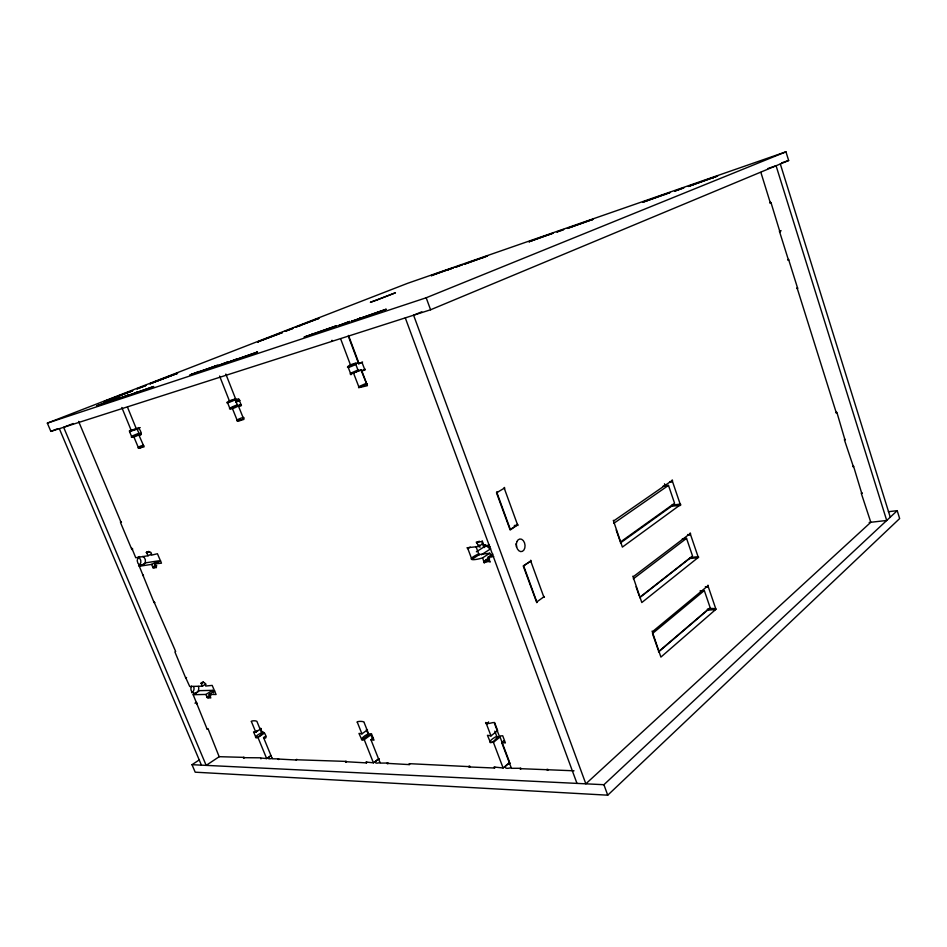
<?xml version="1.0" encoding="UTF-8"?>
<svg xmlns="http://www.w3.org/2000/svg" width="947" height="947" viewBox="0 0 947 947"><rect width="100%" height="100%" fill="white"/><g stroke="black" fill="none" stroke-linecap="round" stroke-linejoin="round"><path stroke-width="1.42" d="M139.671 434.2C133.409 438.674 124.874 438.165 139.031 433.288L136.759 428.506M548.218 769.485C547.141 771.474 546.123 767.899 547.934 769.757L574.024 770.799M238.099 405.837L239.922 404.807C233.459 410.027 221.409 410.738 237.401 404.831L234.749 399.243M672.441 506.16L671.814 505.26L680.384 504.053L680.798 504.656L680.514 505.414L671.672 506.16L620.451 542.927M489.457 559.57L483.834 562.506L483.787 561.429L488.557 558.328M484.686 562.672L484.734 562.033L489.126 561.524L490.179 562.045L488.096 557.203L492.878 554.102M244.113 758.038C243.817 756.108 242.527 758.725 244.148 757.683L260.543 757.813L260.97 758.867M207.085 728.87L207.89 729.297L207.133 729.154L193.164 694.696L199.77 690.659L212.554 690.363L213.631 692.944M186.571 677.472L185.754 678.123L174.899 651.903M153.805 601.357L175.669 651.5M237.401 404.831L237.342 405.73M154.906 602.552L154.089 602.6L139.327 566.259L146.3 562.731L158.646 560.813L151.638 564.376L139.327 566.259M332.421 340.482L331.675 340.423M355.338 363.246L358.416 371.165M705.349 586.619C709.41 589.365 708.285 582.973 707.598 586.051L652.814 631.4L652.104 631.164L660.899 657.088L715.601 609.584C718.891 608.649 708.332 607.702 707.302 609.252M687.605 534.51C691.653 537.138 690.541 530.758 689.83 533.812L633.59 576.486L632.868 576.226L641.806 602.541L697.963 557.688C701.976 555.901 689.215 557.31 689.558 558.552L639.651 597.735M669.588 481.585C673.4 484.095 672.69 477.762 671.79 480.756L614.047 520.672L613.313 520.377L622.38 547.094L680.041 505M531.113 561.76L530.722 560.257L530.379 561.358L523.229 565.963L536.771 602.647L537.387 601.57M199.426 759.814L192.016 764.691L195.2 772.184L607.737 795.184L899.65 518.554L897.211 510.67L888.393 511.711M192.016 764.691L603.914 784.708L897.211 510.67M504.621 488.924L504.514 487.456L503.863 488.474M658.437 651.761L707.172 610.152L715.601 609.584M658.816 651.714L710.226 607.867L704.319 590.549L700.07 590.892M494.642 768.266L494.038 767.011L503.117 767.981L509.675 762.477M652.459 633.555L704.319 590.549M520.945 768.289L511.427 768.301L501.697 742.519L503.911 740.72M494.796 731.179L496.737 736.293C484.911 742.353 490.593 746.638 497.483 736.932L500.052 736.979L509.166 761.139M490.854 742.294L493.423 742.353L500.052 736.979M490.096 741.643L487.433 735.298L490.984 735.914L497.637 730.575L494.559 722.443M501.697 742.519L505.402 742.922L502.715 735.772L499.258 736.044L494.594 723.709C495.245 720.442 488.119 725.201 486.521 722.833C483.964 721.081 487.125 726.823 488.569 721.886M639.758 597.297L692.529 555.948L686.539 538.358L682.302 538.855M278.643 759.553C279.034 757.73 276.761 759.683 278.785 759.056L296.281 760.015M633.306 578.866L686.539 538.358M366.548 763.116L365.909 762.027L373.426 762.82L378.918 758.701M388.033 763.045L380.209 763.093L370.975 739.808L373.201 738.187M366.323 729.592L368.146 734.209C364.11 735.109 357.895 741.667 364.24 739.666L370.893 734.836L372.502 738.897M362.145 739.631L368.797 734.801L370.893 734.836M361.494 739.039L358.96 733.404L361.932 733.854L367.483 729.853M346.105 762.288C346.531 759.908 344.246 762.702 346.377 761.743L365.98 762.868L366.868 762.217M613.845 523.3L668.487 485.397L674.572 503.248L620.403 542.027L616.189 529.989M261.36 758.062L266.675 758.583L271.008 755.588M278.335 758.878L272.298 758.796L263.562 737.583L265.752 736.103M256.223 737.429L257.963 737.464L264.533 733.073L262.793 733.037C255.785 740.921 251.038 737.666 262.224 732.505L260.496 728.29M261.265 728.515L255.785 732.173C251.346 730.457 254.222 734.801 257.205 730.48M219.432 756.546L206.174 765.377L63.65 427.298L73.25 423.51M483.586 561.973L489.552 558.103M483.834 562.506L489.504 558.931M484.296 562.79L489.066 559.689M483.609 561.642L488.688 558.292M475.962 546.514L478.685 553.853C464.006 560.884 474.116 560.624 482.615 557.854L489.777 553.226L491.079 556.741M472.304 559.085L479.478 554.48L489.777 553.226M481.336 554.812L490.688 548.798M484.935 544.904L484.095 545.448L485.515 544.833M517.405 524.07L517.938 525.526L517.192 525.1L510.161 530.024L496.524 492.866L496.737 491.836L497.506 492.274M476.377 551.793L484.58 546.573L488.143 546.111A3.386 0.758 -20.2 0 0 490.025 546.703M470.245 547.094L467.842 548.609L467.001 547.792L478.413 546.514L483.219 543.471M484.473 547.532L482.201 540.82L481.763 541.601L476.234 542.134L476.637 542.809L479.04 541.293M476.637 542.809L479.502 541.447M209.216 695.678C204.055 697.679 209.121 699.431 210.861 695.5M207.547 697.56L210.814 697.951L209.157 694.388L214.697 690.967M193.164 694.696L205.925 694.447L212.554 690.363M185.742 677.756L189.72 686.48L202.457 686.137L205.783 684.101M386.104 309.29L384.884 309.716L386.139 309.267M209.157 694.388L216.094 694.518L212.187 685.403L205.688 686.042C206.825 681.899 200.918 681.58 201.072 683.391L203.297 682.041M201.072 683.391L203.593 682.183M376.657 313.031L378.137 312.486M139.031 433.288L139.114 434.235M143.21 445.256C134.048 447.718 139.15 450.417 143.766 445.729M243.486 417.378C231.908 420.515 237.981 423.842 244.125 417.899M712.227 178.166L713.292 177.776M358.297 369.851L350.366 373.355L350.354 374.325L351.017 374.716L351.23 373.864L361.399 369.756L367.412 385.678L358.641 387.725L358.653 386.755L366.548 383.18M156.8 565.773C153.722 569.751 149.508 567.49 156.267 565.288M698.093 556.789L690.399 534.179M153.307 567.561L156.421 567.655L154.775 563.903L160.611 560.92M693.76 184.31L688.256 186.476L689.274 186.109M131.645 548.715L131.811 548.135L135.752 557.747L148.04 555.747L151.556 553.983M154.775 563.903L161.475 563.169L157.427 553.723L151.165 555.25C153.189 548.443 141.032 554.409 148.975 551.758M146.631 552.93L149.259 551.876M146.383 552.563L148.726 551.391M781.05 230.606C778.884 234.418 779.594 229.34 779.677 232.039L788.235 259.348C788.472 262.236 789.242 257.868 787.916 260.046M648.091 200.172L647.286 200.468M543.649 596.196L544.418 597.178L543.436 597.237M190.927 374.645L189.933 375L198.953 371.473M276.903 334.445L277.589 334.196M263.302 339.961L262.532 340.233M587.72 221.361L588.537 221.065M359.529 387.276L367.306 383.748M146.016 389.537L145.14 389.844M680.171 504.1L672.37 481.147M136.013 392.449L136.841 392.153M128.307 395.455L129.419 395.029M547.804 235.223L548.514 234.951M149.969 383.76L172.863 374.882M359.552 318.145L360.653 317.766M104.501 402.901L105.235 402.653M533.197 240.076L534.049 239.769M351.23 373.864L361.399 369.756M366.951 384.6L361.387 370.952L365.293 369.223M96.843 405.896L97.932 405.482M104.608 401.398L103.791 401.694L128.307 392.188M327.508 329.307L328.514 328.94M356.155 364.181C342.021 371.378 347.442 364.453 356.285 363.151M348.532 366.738L358.712 362.654M348.342 336.209L358.664 363.766L362.594 362.05M482.094 258.022L482.887 257.726M237.768 420.693C238.384 418.787 246.102 420.835 243.426 418.432L238.537 406.287L241.106 405.186M249.523 355.184L248.576 355.504M469.369 262.236L470.055 261.999M230.37 408.631L238.04 405.352M447.765 269.942L453.246 267.823L452.559 268.072M376.752 300.104L395.444 292.789L370.384 302.306L376.811 300.081M235.732 402.203L239.78 400.486M436.709 273.565L436.011 273.825M229.115 401.717L235.531 399.018M235.389 399.764C219.657 406.725 228.807 399.741 236.134 399.007M132.142 436.887L141.139 433.335M138.818 447.848L144.086 446.854L138.866 434.957L141.352 433.915M430.577 309.776L788.65 160.505L785.951 151.816L407.683 283.283L47.35 423.131L50.854 431.394L430.577 309.776L426.186 297.772L785.951 151.816M138.783 427.594C138.013 430.956 127.454 428.884 129.597 431.808L140.227 427.606M421.794 311.812L413.602 315.221L585.838 783.82L870.814 522.282L861.332 493.458M300.874 325.366L300.163 325.614M313.575 320.193L314.203 319.979M665.149 194.49L665.907 194.206M129.775 431.134L135.989 428.553M154.669 382.15L155.415 381.878M113.344 400.38L112.598 400.64M313.161 333.545L312.179 333.912M572.852 226.297L572.26 226.499M237.022 358.854L228.18 362.31L229.186 361.943M208.944 368.667L217.763 365.222L216.733 365.589M670.227 192.478L642.599 202.315L643.404 202.019M592.692 219.42L567.892 228.239L592.763 219.396M108.42 400.119L109.284 399.812M529.018 241.722L533.185 240.088M552.799 233.27L529.065 241.71L552.409 233.4M50.854 431.394L57.731 428.683M352.675 320.962L351.479 321.376L352.71 320.915M190.465 374.787L217.029 365.495L190.619 374.763M305.218 336.706L304.094 337.096L305.289 336.647M716.607 176.391L717.66 176.012L716.808 176.331M256.448 352.391L257.525 352.012L256.341 352.462M643.451 202.019L669.6 192.703M258.614 341.559L282.395 332.539L281.531 332.87M296.198 326.952L319.009 318.31L318.18 318.618M567.951 228.203L567.383 228.428L568.283 228.109M120.139 397.693L121.05 397.373L120.056 397.752M486.722 256.211L487.539 255.915L465.072 263.929L486.865 256.175M129.242 395.112L128.342 395.444M152.775 386.85L153.722 386.506L128.839 395.242L152.609 386.932M296.032 327.035L295.381 327.26L295.997 327.035M318.228 318.594L295.831 327.106M150.786 383.464L149.957 383.76M431.986 275.399L431.24 275.672L431.998 275.411M176.769 373.568L177.61 373.272L150.49 383.571L177.077 373.473L172.567 375M131.893 391.004L132.746 390.697L104.324 401.492L132.083 390.957L127.75 392.401M97.588 405.624L96.925 405.872M552.503 233.364L553.285 233.08L552.61 233.317M559.772 230.867C549.106 234.998 571.455 226.534 560.766 230.689M281.626 332.835L258.223 341.701M781.666 162.896L788.65 160.505M767.686 168.602L776.078 165.749L886.712 520.471L869.18 522.46M47.35 423.131L426.186 297.772M478.685 553.853L478.744 555.084L479.478 554.48M483.787 561.429L482.615 557.854M358.664 363.766L361.979 362.381L364.962 370.123L361.387 370.952M235.744 401.492L239.78 400.309M138.866 434.957C144.169 437.242 138.972 424.682 136.475 429.169L127.478 407.139M238.537 406.287L241.438 405.636L238.656 398.723L235.992 399.871L225.836 374.053M262.224 732.505L262.793 733.037M368.146 734.209L368.241 735.192L368.797 734.801M496.737 736.293L496.784 737.37L497.483 736.932M662.864 486.261L668.487 485.397M514.339 525.502L517.192 525.1M469.653 767.259L469.167 766.016L468.919 766.62L409.175 763.661L409.258 764.655M483.893 545.815L489.492 545.093M520.625 769.307C521.513 766.94 518.329 769.58 521.039 768.692L546.975 769.722L547.626 770.396M488.096 557.203L493.707 556.528M689.558 558.552L697.963 557.688M244.243 757.375L219.148 756.689L208.044 728.74M346.413 761.412L296.861 759.778C294.955 760.204 296.979 759.056 297.015 759.458M129.597 431.808L131.586 436.413M469.972 766.277L468.907 766.94L494.097 768.005L494.973 767.271M194.975 703.159C197.911 700.709 196.526 705.065 196.491 703.408M263.562 737.583C268.984 740.814 264.142 729.379 261.372 732.256L257.193 722.111C258.117 720.146 248.954 720.513 251.618 722.076L255.785 732.173M370.975 739.808L374.006 740.163L371.461 733.712L368.667 733.961L364.252 722.833C365.672 720.774 354.261 720.998 357.528 722.786L361.932 733.854M146.821 553.048L148.04 555.747M409.956 763.909L409.08 764.596L388.021 763.4C386.258 764.608 387.347 761.483 387.974 763.684M201.273 683.521L202.457 686.137M796.948 288.527C799.102 288.894 796.084 286.444 797.338 288.705L836.379 413.081L836.615 412.336M489.279 547.757L488.143 546.111L488.853 548.041M121.488 522.152L120.529 522.602L131.858 549.556L132.722 548.964M120.411 521.915L121.05 522.282L78.601 421.391M143.34 575.113L143.399 575.788L142.808 575.326M844.357 439.668L853.14 465.936C853.235 468.623 854.289 464.669 852.797 466.54M59.341 428.683L201.415 765.14M133.693 436.449L138.262 447.363M151.638 564.376L152.763 567.075M205.925 694.447L207.002 697.039M257.963 737.464L266.675 758.583M253.914 732.658L255.666 736.896M121.82 407.494L131.313 430.684M232.252 408.098L237.117 420.16M364.24 739.666L373.426 762.82M227.706 403.02L229.73 408.11M845.115 439.396C843.339 439.325 846.665 440.71 844.712 439.041L836.899 412.418L835.858 412.608M861.936 492.925C860.207 493.008 863.439 494.145 861.521 492.606L853.555 466.267M219.597 376.054L229.719 401.717M779.76 231.34L771.012 202.646L770.313 202.232L769.982 202.978M797.552 287.983L788.685 259.774M353.574 373.201L358.771 386.696M479.04 544.856L479.987 547.319M486.332 723.65L490.984 735.914M493.423 742.353L503.117 767.981M348.318 367.59L350.485 373.296M340.589 338.695L350.875 366.051M348.52 335.439L358.203 361.292M467.842 548.609L471.511 558.446M482.118 542.797L483.562 546.679M477.099 542.962L478.413 546.514M405.292 317.884L576.983 783.394M603.914 784.708L607.737 795.184M636.064 586.761L639.296 595.983M652.945 634.952L658.331 650.317M664.486 483.787L665.398 486.474M708.155 586.382L715.731 608.672M760.891 172.425L770.491 203.38L770.763 202.694M780.316 163.973L890.251 517.18M138.179 557.179A4.628 4.108 82.9 0 1 138.57 565.702M193.65 686.563A4.617 3.918 -84.6 0 1 191.839 692.778M198.361 686.433A4.628 3.918 -84.8 0 1 197.13 692.245A4.628 3.918 -84.8 0 1 192.087 691.997A4.628 3.918 -84.8 0 1 191.578 686.09M142.097 565.359A4.652 4.119 82.8 0 1 139.564 556.516M142.713 556.434A4.652 4.119 82.8 0 1 143.115 565.016M515.949 543.886A6.321 4.333 82.7 0 1 516.494 547.106M511.143 767.579A5.765 2.214 -21.4 0 1 505.272 767.354A5.765 2.214 -21.4 0 1 510.22 763.199M380.126 762.442A5.256 1.787 -23.2 0 1 375.367 762.501A5.256 1.787 -23.2 0 1 379.037 759.044M272.357 758.216A4.853 1.468 -24.2 0 1 268.415 758.464A4.853 1.468 -24.2 0 1 271.008 755.718M228.049 361.849L217.715 365.731L228.049 361.849M543.791 596.918L536.807 601.913L523.644 565.844L530.734 561.05L543.791 596.918M145.767 385.571L137.09 388.826L145.767 385.571M129.419 394.627L119.855 398.214L129.419 394.627M517.559 524.816L510.338 529.409L496.903 492.594L504.242 488.202L517.559 524.816M462.55 264.627L455.223 267.326L462.55 264.627M349.703 321.471L338.328 325.697L349.703 321.471M336.659 325.709L335.475 326.123L336.647 325.709M683.734 187.861L674.939 191.034L683.734 187.861M292.777 328.467L285.118 331.308L292.777 328.467M257.773 341.867L258.424 341.642L257.833 341.843M593.189 219.231L592.372 219.526L593.189 219.231M464.669 264.071L465.415 263.811L464.669 264.071M385.263 309.586L352.047 321.163L385.263 309.586M717.092 176.213L688.8 186.275L717.092 176.213M335.83 326.017L304.638 336.895L335.83 326.017M256.755 352.296L228.689 362.109L256.755 352.296M104.868 402.771L97.363 405.695L120.387 397.61L104.868 402.771M436.318 273.707L431.678 275.518L452.796 267.989L436.318 273.707M516.944 541.542A6.357 4.321 82.7 0 0 520.637 551.592A6.357 4.321 82.7 0 0 524.508 542.785A6.357 4.321 82.7 0 0 516.944 541.542"/></g></svg>
